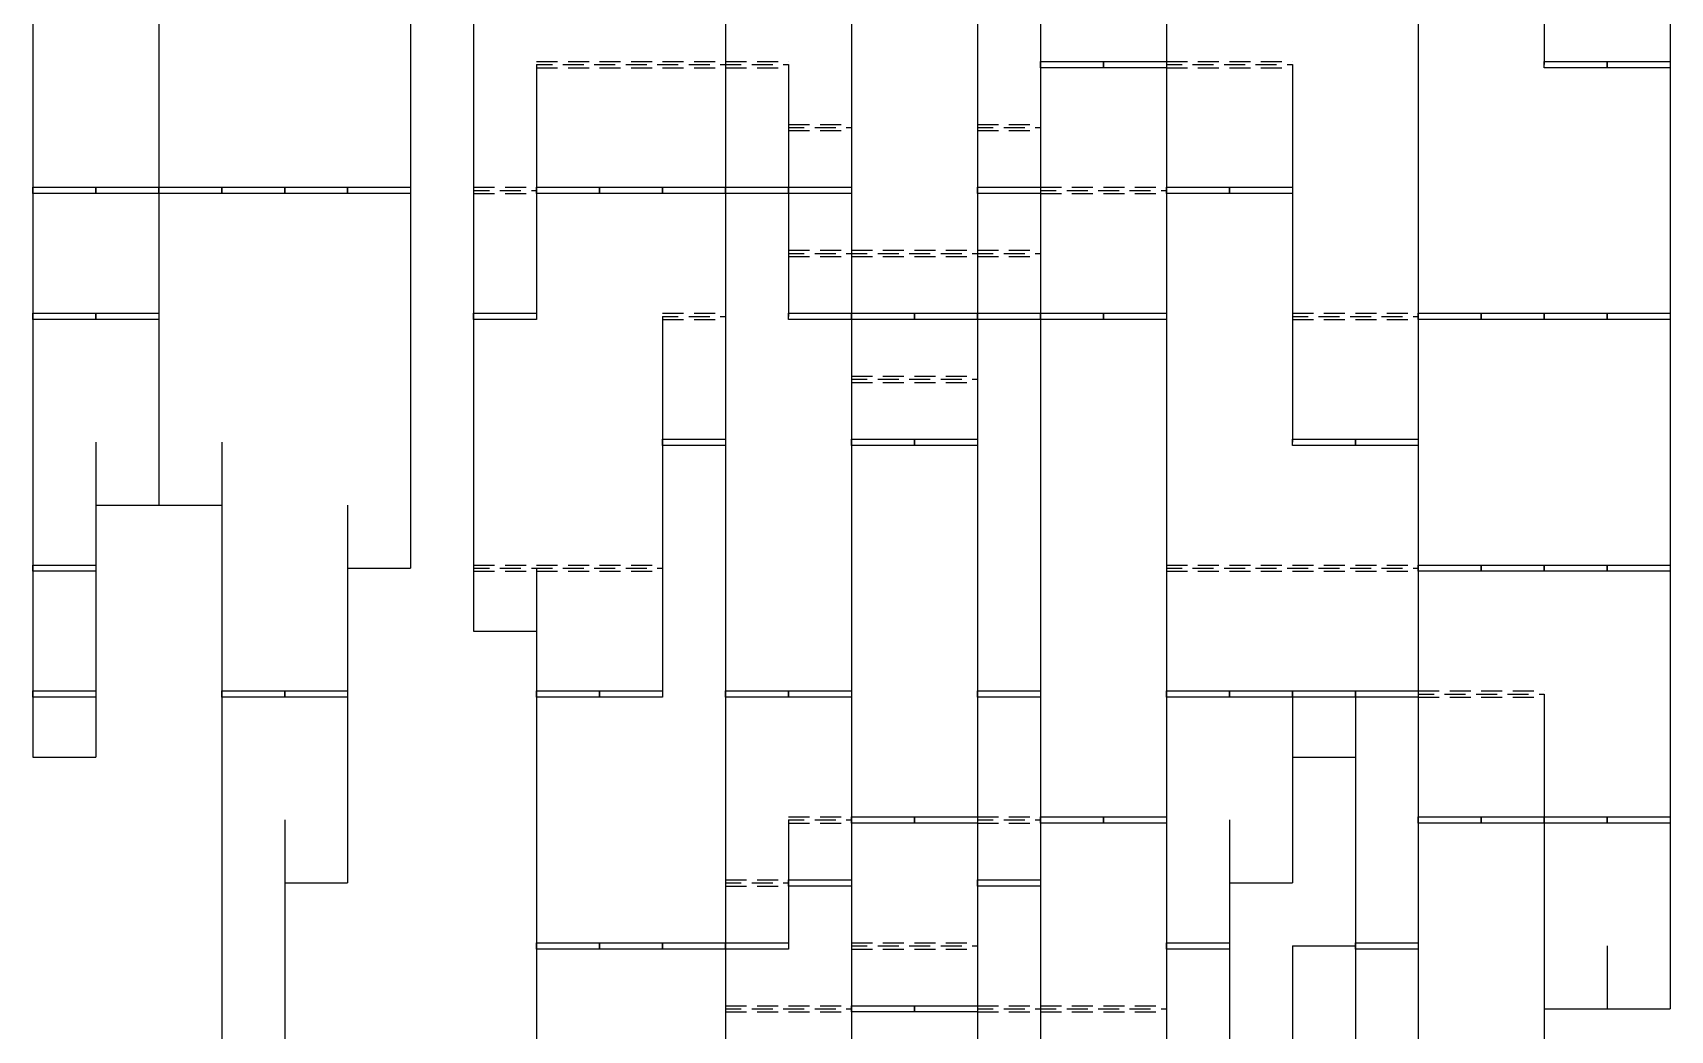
# Model space of a CAD drawing. Header units: millimetres. Extents: x 0 to 98, y 0 to 594.
# Drawn here: x 0 to 91.3, y 269.6 to 325.3 of the extents above; entities that cross this region are included whole.
import ezdxf

# ---------------------------------------------------------------- set-up
doc = ezdxf.new("R2010")
doc.units = ezdxf.units.MM
for name, color, linetype in [('CUT', 3, 'CONTINUOUS'), ('MOUNTAIN_FOLD', 1, 'CONTINUOUS'), ('VALLEY_FOLD', 5, 'CONTINUOUS')]:
    doc.layers.add(name, color=color, linetype=linetype)

msp = doc.modelspace()

# ---------------------------------------------------------------- linework, layer by layer
at = {"layer": 'CUT'}
for p, q in [((0, 327.032), (0, 323.52)), ((7.024, 327.032), (7.024, 323.52)), ((21.072, 327.032), (21.072, 323.52)), ((24.584, 327.032), (24.584, 323.52)), ((38.632, 327.032), (38.632, 323.52)), ((45.656, 327.032), (45.656, 323.52)), ((52.68, 327.032), (52.68, 323.52)), ((56.192, 327.032), (56.192, 323.52)), ((63.216, 327.032), (63.216, 323.52)), ((77.264, 327.032), (77.264, 323.52)), ((84.288, 327.032), (84.288, 323.52)), ((91.312, 327.032), (91.312, 323.52)), ((0, 323.52), (0, 320.008)), ((7.024, 323.52), (7.024, 320.008)), ((21.072, 323.52), (21.072, 320.008)), ((24.584, 323.52), (24.584, 320.008)), ((28.096, 323.52), (28.096, 320.008)), ((38.632, 323.52), (38.632, 320.008)), ((42.144, 323.52), (42.144, 320.008)), ((45.656, 323.52), (45.656, 320.008)), ((52.68, 323.52), (52.68, 320.008)), ((56.192, 323.52), (56.192, 320.008)), ((63.216, 323.52), (63.216, 320.008)), ((70.24, 323.52), (70.24, 320.008)), ((77.264, 323.52), (77.264, 320.008)), ((91.312, 323.52), (91.312, 320.008)), ((0, 320.008), (0, 316.496)), ((7.024, 320.008), (7.024, 316.496)), ((21.072, 320.008), (21.072, 316.496)), ((24.584, 320.008), (24.584, 316.496)), ((28.096, 320.008), (28.096, 316.496)), ((38.632, 320.008), (38.632, 316.496)), ((42.144, 320.008), (42.144, 316.496)), ((45.656, 320.008), (45.656, 316.496)), ((52.68, 320.008), (52.68, 316.496)), ((56.192, 320.008), (56.192, 316.496)), ((63.216, 320.008), (63.216, 316.496)), ((70.24, 320.008), (70.24, 316.496)), ((77.264, 320.008), (77.264, 316.496)), ((91.312, 320.008), (91.312, 316.496)), ((0, 316.496), (0, 312.984)), ((7.024, 316.496), (7.024, 312.984)), ((21.072, 316.496), (21.072, 312.984)), ((24.584, 316.496), (24.584, 312.984)), ((28.096, 316.496), (28.096, 312.984)), ((38.632, 316.496), (38.632, 312.984)), ((42.144, 316.496), (42.144, 312.984)), ((45.656, 316.496), (45.656, 312.984)), ((52.68, 316.496), (52.68, 312.984)), ((56.192, 316.496), (56.192, 312.984)), ((63.216, 316.496), (63.216, 312.984)), ((70.24, 316.496), (70.24, 312.984)), ((77.264, 316.496), (77.264, 312.984)), ((91.312, 316.496), (91.312, 312.984)), ((0, 312.984), (0, 309.472)), ((7.024, 312.984), (7.024, 309.472)), ((21.072, 312.984), (21.072, 309.472)), ((24.584, 312.984), (24.584, 309.472)), ((28.096, 312.984), (28.096, 309.472)), ((38.632, 312.984), (38.632, 309.472)), ((42.144, 312.984), (42.144, 309.472)), ((45.656, 312.984), (45.656, 309.472)), ((52.68, 312.984), (52.68, 309.472)), ((56.192, 312.984), (56.192, 309.472)), ((63.216, 312.984), (63.216, 309.472)), ((70.24, 312.984), (70.24, 309.472)), ((77.264, 312.984), (77.264, 309.472)), ((91.312, 312.984), (91.312, 309.472)), ((0, 309.472), (0, 305.96)), ((7.024, 309.472), (7.024, 305.96)), ((21.072, 309.472), (21.072, 305.96)), ((24.584, 309.472), (24.584, 305.96)), ((35.12, 309.472), (35.12, 305.96)), ((38.632, 309.472), (38.632, 305.96)), ((45.656, 309.472), (45.656, 305.96)), ((52.68, 309.472), (52.68, 305.96)), ((56.192, 309.472), (56.192, 305.96)), ((63.216, 309.472), (63.216, 305.96)), ((70.24, 309.472), (70.24, 305.96)), ((77.264, 309.472), (77.264, 305.96)), ((91.312, 309.472), (91.312, 305.96)), ((0, 305.96), (0, 302.448)), ((7.024, 305.96), (7.024, 302.448)), ((21.072, 305.96), (21.072, 302.448)), ((24.584, 305.96), (24.584, 302.448)), ((35.12, 305.96), (35.12, 302.448)), ((38.632, 305.96), (38.632, 302.448)), ((45.656, 305.96), (45.656, 302.448)), ((52.68, 305.96), (52.68, 302.448)), ((56.192, 305.96), (56.192, 302.448)), ((63.216, 305.96), (63.216, 302.448)), ((70.24, 305.96), (70.24, 302.448)), ((77.264, 305.96), (77.264, 302.448)), ((91.312, 305.96), (91.312, 302.448)), ((0, 302.448), (0, 298.936)), ((3.512, 302.448), (3.512, 298.936)), ((7.024, 302.448), (7.024, 298.936)), ((10.536, 302.448), (10.536, 298.936)), ((21.072, 302.448), (21.072, 298.936)), ((24.584, 302.448), (24.584, 298.936)), ((35.12, 302.448), (35.12, 298.936)), ((38.632, 302.448), (38.632, 298.936)), ((45.656, 302.448), (45.656, 298.936)), ((52.68, 302.448), (52.68, 298.936)), ((56.192, 302.448), (56.192, 298.936)), ((63.216, 302.448), (63.216, 298.936)), ((77.264, 302.448), (77.264, 298.936)), ((91.312, 302.448), (91.312, 298.936)), ((0, 298.936), (0, 295.424)), ((3.512, 298.936), (3.512, 295.424)), ((3.512, 298.936), (7.024, 298.936)), ((7.024, 298.936), (10.536, 298.936)), ((10.536, 298.936), (10.536, 295.424)), ((17.56, 298.936), (17.56, 295.424)), ((21.072, 298.936), (21.072, 295.424)), ((24.584, 298.936), (24.584, 295.424)), ((35.12, 298.936), (35.12, 295.424)), ((38.632, 298.936), (38.632, 295.424)), ((45.656, 298.936), (45.656, 295.424)), ((52.68, 298.936), (52.68, 295.424)), ((56.192, 298.936), (56.192, 295.424)), ((63.216, 298.936), (63.216, 295.424)), ((77.264, 298.936), (77.264, 295.424)), ((91.312, 298.936), (91.312, 295.424)), ((0, 295.424), (0, 291.912)), ((3.512, 295.424), (3.512, 291.912)), ((10.536, 295.424), (10.536, 291.912)), ((17.56, 295.424), (21.072, 295.424)), ((17.56, 295.424), (17.56, 291.912)), ((24.584, 295.424), (24.584, 291.912)), ((28.096, 295.424), (28.096, 291.912)), ((35.12, 295.424), (35.12, 291.912)), ((38.632, 295.424), (38.632, 291.912)), ((45.656, 295.424), (45.656, 291.912)), ((52.68, 295.424), (52.68, 291.912)), ((56.192, 295.424), (56.192, 291.912)), ((63.216, 295.424), (63.216, 291.912)), ((77.264, 295.424), (77.264, 291.912)), ((91.312, 295.424), (91.312, 291.912)), ((0, 291.912), (0, 288.4)), ((3.512, 291.912), (3.512, 288.4)), ((10.536, 291.912), (10.536, 288.4)), ((17.56, 291.912), (17.56, 288.4)), ((24.584, 291.912), (28.096, 291.912)), ((28.096, 291.912), (28.096, 288.4)), ((35.12, 291.912), (35.12, 288.4)), ((38.632, 291.912), (38.632, 288.4)), ((45.656, 291.912), (45.656, 288.4)), ((52.68, 291.912), (52.68, 288.4)), ((56.192, 291.912), (56.192, 288.4)), ((63.216, 291.912), (63.216, 288.4)), ((77.264, 291.912), (77.264, 288.4)), ((91.312, 291.912), (91.312, 288.4)), ((0, 288.4), (0, 284.888)), ((3.512, 288.4), (3.512, 284.888)), ((10.536, 288.4), (10.536, 284.888)), ((17.56, 288.4), (17.56, 284.888)), ((28.096, 288.4), (28.096, 284.888)), ((38.632, 288.4), (38.632, 284.888)), ((45.656, 288.4), (45.656, 284.888)), ((52.68, 288.4), (52.68, 284.888)), ((56.192, 288.4), (56.192, 284.888)), ((63.216, 288.4), (63.216, 284.888)), ((70.24, 288.4), (70.24, 284.888)), ((73.752, 288.4), (73.752, 284.888)), ((77.264, 288.4), (77.264, 284.888)), ((84.288, 288.4), (84.288, 284.888)), ((91.312, 288.4), (91.312, 284.888)), ((0, 284.888), (3.512, 284.888)), ((10.536, 284.888), (10.536, 281.376)), ((17.56, 284.888), (17.56, 281.376)), ((28.096, 284.888), (28.096, 281.376)), ((38.632, 284.888), (38.632, 281.376)), ((45.656, 284.888), (45.656, 281.376)), ((52.68, 284.888), (52.68, 281.376)), ((56.192, 284.888), (56.192, 281.376)), ((63.216, 284.888), (63.216, 281.376)), ((70.24, 284.888), (73.752, 284.888)), ((70.24, 284.888), (70.24, 281.376)), ((73.752, 284.888), (73.752, 281.376)), ((77.264, 284.888), (77.264, 281.376)), ((84.288, 284.888), (84.288, 281.376)), ((91.312, 284.888), (91.312, 281.376)), ((10.536, 281.376), (10.536, 277.864)), ((14.048, 281.376), (14.048, 277.864)), ((17.56, 281.376), (17.56, 277.864)), ((28.096, 281.376), (28.096, 277.864)), ((38.632, 281.376), (38.632, 277.864)), ((42.144, 281.376), (42.144, 277.864)), ((45.656, 281.376), (45.656, 277.864)), ((52.68, 281.376), (52.68, 277.864)), ((56.192, 281.376), (56.192, 277.864)), ((63.216, 281.376), (63.216, 277.864)), ((66.728, 281.376), (66.728, 277.864)), ((70.24, 281.376), (70.24, 277.864)), ((73.752, 281.376), (73.752, 277.864)), ((77.264, 281.376), (77.264, 277.864)), ((84.288, 281.376), (84.288, 277.864)), ((91.312, 281.376), (91.312, 277.864)), ((10.536, 277.864), (10.536, 274.352)), ((14.048, 277.864), (14.048, 274.352)), ((14.048, 277.864), (17.56, 277.864)), ((28.096, 277.864), (28.096, 274.352)), ((38.632, 277.864), (38.632, 274.352)), ((42.144, 277.864), (42.144, 274.352)), ((45.656, 277.864), (45.656, 274.352)), ((52.68, 277.864), (52.68, 274.352)), ((56.192, 277.864), (56.192, 274.352)), ((63.216, 277.864), (63.216, 274.352)), ((66.728, 277.864), (66.728, 274.352)), ((66.728, 277.864), (70.24, 277.864)), ((73.752, 277.864), (73.752, 274.352)), ((77.264, 277.864), (77.264, 274.352)), ((84.288, 277.864), (84.288, 274.352)), ((91.312, 277.864), (91.312, 274.352)), ((10.536, 274.352), (10.536, 270.84)), ((14.048, 274.352), (14.048, 270.84)), ((28.096, 274.352), (28.096, 270.84)), ((38.632, 274.352), (38.632, 270.84)), ((45.656, 274.352), (45.656, 270.84)), ((52.68, 274.352), (52.68, 270.84)), ((56.192, 274.352), (56.192, 270.84)), ((63.216, 274.352), (63.216, 270.84)), ((66.728, 274.352), (66.728, 270.84)), ((70.24, 274.352), (70.24, 270.84)), ((70.24, 274.352), (73.752, 274.352)), ((73.752, 274.352), (73.752, 270.84)), ((77.264, 274.352), (77.264, 270.84)), ((84.288, 274.352), (84.288, 270.84)), ((87.8, 274.352), (87.8, 270.84)), ((91.312, 274.352), (91.312, 270.84)), ((10.536, 270.84), (10.536, 267.328)), ((14.048, 270.84), (14.048, 267.328)), ((28.096, 270.84), (28.096, 267.328)), ((38.632, 270.84), (38.632, 267.328)), ((45.656, 270.84), (45.656, 267.328)), ((52.68, 270.84), (52.68, 267.328)), ((56.192, 270.84), (56.192, 267.328)), ((63.216, 270.84), (63.216, 267.328)), ((66.728, 270.84), (66.728, 267.328)), ((70.24, 270.84), (70.24, 267.328)), ((73.752, 270.84), (73.752, 267.328)), ((77.264, 270.84), (77.264, 267.328)), ((84.288, 270.84), (84.288, 267.328)), ((84.288, 270.84), (87.8, 270.84)), ((87.8, 270.84), (91.312, 270.84))]:
    msp.add_line(p, q, dxfattribs=at)
at = {"layer": 'MOUNTAIN_FOLD'}
for points in [[(56.192, 323.6956), (59.704, 323.6956), (59.704, 323.3444), (56.192, 323.3444)], [(59.704, 323.6956), (63.216, 323.6956), (63.216, 323.3444), (59.704, 323.3444)], [(84.288, 323.6956), (87.8, 323.6956), (87.8, 323.3444), (84.288, 323.3444)], [(87.8, 323.6956), (91.312, 323.6956), (91.312, 323.3444), (87.8, 323.3444)], [(0, 316.6716), (3.512, 316.6716), (3.512, 316.3204), (0, 316.3204)], [(3.512, 316.6716), (7.024, 316.6716), (7.024, 316.3204), (3.512, 316.3204)], [(7.024, 316.6716), (10.536, 316.6716), (10.536, 316.3204), (7.024, 316.3204)], [(10.536, 316.6716), (14.048, 316.6716), (14.048, 316.3204), (10.536, 316.3204)], [(14.048, 316.6716), (17.56, 316.6716), (17.56, 316.3204), (14.048, 316.3204)], [(17.56, 316.6716), (21.072, 316.6716), (21.072, 316.3204), (17.56, 316.3204)], [(28.096, 316.6716), (31.608, 316.6716), (31.608, 316.3204), (28.096, 316.3204)], [(31.608, 316.6716), (35.12, 316.6716), (35.12, 316.3204), (31.608, 316.3204)], [(35.12, 316.6716), (38.632, 316.6716), (38.632, 316.3204), (35.12, 316.3204)], [(38.632, 316.6716), (42.144, 316.6716), (42.144, 316.3204), (38.632, 316.3204)], [(42.144, 316.6716), (45.656, 316.6716), (45.656, 316.3204), (42.144, 316.3204)], [(52.68, 316.6716), (56.192, 316.6716), (56.192, 316.3204), (52.68, 316.3204)], [(63.216, 316.6716), (66.728, 316.6716), (66.728, 316.3204), (63.216, 316.3204)], [(66.728, 316.6716), (70.24, 316.6716), (70.24, 316.3204), (66.728, 316.3204)], [(0, 309.6476), (3.512, 309.6476), (3.512, 309.2964), (0, 309.2964)], [(3.512, 309.6476), (7.024, 309.6476), (7.024, 309.2964), (3.512, 309.2964)], [(24.584, 309.6476), (28.096, 309.6476), (28.096, 309.2964), (24.584, 309.2964)], [(42.144, 309.6476), (45.656, 309.6476), (45.656, 309.2964), (42.144, 309.2964)], [(45.656, 309.6476), (49.168, 309.6476), (49.168, 309.2964), (45.656, 309.2964)], [(49.168, 309.6476), (52.68, 309.6476), (52.68, 309.2964), (49.168, 309.2964)], [(52.68, 309.6476), (56.192, 309.6476), (56.192, 309.2964), (52.68, 309.2964)], [(56.192, 309.6476), (59.704, 309.6476), (59.704, 309.2964), (56.192, 309.2964)], [(59.704, 309.6476), (63.216, 309.6476), (63.216, 309.2964), (59.704, 309.2964)], [(77.264, 309.6476), (80.776, 309.6476), (80.776, 309.2964), (77.264, 309.2964)], [(80.776, 309.6476), (84.288, 309.6476), (84.288, 309.2964), (80.776, 309.2964)], [(84.288, 309.6476), (87.8, 309.6476), (87.8, 309.2964), (84.288, 309.2964)], [(87.8, 309.6476), (91.312, 309.6476), (91.312, 309.2964), (87.8, 309.2964)], [(35.12, 302.6236), (38.632, 302.6236), (38.632, 302.2724), (35.12, 302.2724)], [(45.656, 302.6236), (49.168, 302.6236), (49.168, 302.2724), (45.656, 302.2724)], [(49.168, 302.6236), (52.68, 302.6236), (52.68, 302.2724), (49.168, 302.2724)], [(70.24, 302.6236), (73.752, 302.6236), (73.752, 302.2724), (70.24, 302.2724)], [(73.752, 302.6236), (77.264, 302.6236), (77.264, 302.2724), (73.752, 302.2724)], [(0, 295.5996), (3.512, 295.5996), (3.512, 295.2484), (0, 295.2484)], [(77.264, 295.5996), (80.776, 295.5996), (80.776, 295.2484), (77.264, 295.2484)], [(80.776, 295.5996), (84.288, 295.5996), (84.288, 295.2484), (80.776, 295.2484)], [(84.288, 295.5996), (87.8, 295.5996), (87.8, 295.2484), (84.288, 295.2484)], [(87.8, 295.5996), (91.312, 295.5996), (91.312, 295.2484), (87.8, 295.2484)], [(0, 288.5756), (3.512, 288.5756), (3.512, 288.2244), (0, 288.2244)], [(10.536, 288.5756), (14.048, 288.5756), (14.048, 288.2244), (10.536, 288.2244)], [(14.048, 288.5756), (17.56, 288.5756), (17.56, 288.2244), (14.048, 288.2244)], [(28.096, 288.5756), (31.608, 288.5756), (31.608, 288.2244), (28.096, 288.2244)], [(31.608, 288.5756), (35.12, 288.5756), (35.12, 288.2244), (31.608, 288.2244)], [(38.632, 288.5756), (42.144, 288.5756), (42.144, 288.2244), (38.632, 288.2244)], [(42.144, 288.5756), (45.656, 288.5756), (45.656, 288.2244), (42.144, 288.2244)], [(52.68, 288.5756), (56.192, 288.5756), (56.192, 288.2244), (52.68, 288.2244)], [(63.216, 288.5756), (66.728, 288.5756), (66.728, 288.2244), (63.216, 288.2244)], [(66.728, 288.5756), (70.24, 288.5756), (70.24, 288.2244), (66.728, 288.2244)], [(70.24, 288.5756), (73.752, 288.5756), (73.752, 288.2244), (70.24, 288.2244)], [(73.752, 288.5756), (77.264, 288.5756), (77.264, 288.2244), (73.752, 288.2244)], [(45.656, 281.5516), (49.168, 281.5516), (49.168, 281.2004), (45.656, 281.2004)], [(49.168, 281.5516), (52.68, 281.5516), (52.68, 281.2004), (49.168, 281.2004)], [(56.192, 281.5516), (59.704, 281.5516), (59.704, 281.2004), (56.192, 281.2004)], [(59.704, 281.5516), (63.216, 281.5516), (63.216, 281.2004), (59.704, 281.2004)], [(77.264, 281.5516), (80.776, 281.5516), (80.776, 281.2004), (77.264, 281.2004)], [(80.776, 281.5516), (84.288, 281.5516), (84.288, 281.2004), (80.776, 281.2004)], [(84.288, 281.5516), (87.8, 281.5516), (87.8, 281.2004), (84.288, 281.2004)], [(87.8, 281.5516), (91.312, 281.5516), (91.312, 281.2004), (87.8, 281.2004)], [(42.144, 278.0396), (45.656, 278.0396), (45.656, 277.6884), (42.144, 277.6884)], [(52.68, 278.0396), (56.192, 278.0396), (56.192, 277.6884), (52.68, 277.6884)], [(28.096, 274.5276), (31.608, 274.5276), (31.608, 274.1764), (28.096, 274.1764)], [(31.608, 274.5276), (35.12, 274.5276), (35.12, 274.1764), (31.608, 274.1764)], [(35.12, 274.5276), (38.632, 274.5276), (38.632, 274.1764), (35.12, 274.1764)], [(38.632, 274.5276), (42.144, 274.5276), (42.144, 274.1764), (38.632, 274.1764)], [(63.216, 274.5276), (66.728, 274.5276), (66.728, 274.1764), (63.216, 274.1764)], [(73.752, 274.5276), (77.264, 274.5276), (77.264, 274.1764), (73.752, 274.1764)], [(45.656, 271.0156), (49.168, 271.0156), (49.168, 270.6644), (45.656, 270.6644)], [(49.168, 271.0156), (52.68, 271.0156), (52.68, 270.6644), (49.168, 270.6644)]]:
    msp.add_lwpolyline(points, close=True, dxfattribs=at)
at = {"layer": 'VALLEY_FOLD'}
for p, q in [((28.096, 323.6956), (29.2667, 323.6956)), ((28.096, 323.52), (28.974, 323.52)), ((28.096, 323.3444), (29.2667, 323.3444)), ((29.5593, 323.52), (30.73, 323.52)), ((29.852, 323.6956), (31.0227, 323.6956)), ((29.852, 323.3444), (31.0227, 323.3444)), ((31.3153, 323.52), (31.608, 323.52)), ((31.608, 323.6956), (32.7787, 323.6956)), ((31.608, 323.6956), (31.608, 323.6956)), ((31.608, 323.52), (32.486, 323.52)), ((31.608, 323.3444), (31.608, 323.3444)), ((31.608, 323.3444), (32.7787, 323.3444)), ((33.0713, 323.52), (34.242, 323.52)), ((33.364, 323.6956), (34.5347, 323.6956)), ((33.364, 323.3444), (34.5347, 323.3444)), ((34.8273, 323.52), (35.12, 323.52)), ((35.12, 323.6956), (36.2907, 323.6956)), ((35.12, 323.52), (35.998, 323.52)), ((35.12, 323.3444), (36.2907, 323.3444)), ((36.5833, 323.52), (37.754, 323.52)), ((36.876, 323.6956), (38.0467, 323.6956)), ((36.876, 323.3444), (38.0467, 323.3444)), ((38.3393, 323.52), (38.632, 323.52)), ((38.632, 323.6956), (38.632, 323.6956)), ((38.632, 323.6956), (39.8027, 323.6956)), ((38.632, 323.52), (39.51, 323.52)), ((38.632, 323.3444), (39.8027, 323.3444)), ((38.632, 323.3444), (38.632, 323.3444)), ((40.0953, 323.52), (41.266, 323.52)), ((40.388, 323.6956), (41.5587, 323.6956)), ((40.388, 323.3444), (41.5587, 323.3444)), ((41.8513, 323.52), (42.144, 323.52)), ((42.144, 323.6956), (42.144, 323.6956)), ((42.144, 323.3444), (42.144, 323.3444)), ((63.216, 323.6956), (64.3867, 323.6956)), ((63.216, 323.52), (64.094, 323.52)), ((63.216, 323.3444), (64.3867, 323.3444)), ((64.6793, 323.52), (65.85, 323.52)), ((64.972, 323.6956), (66.1427, 323.6956)), ((64.972, 323.3444), (66.1427, 323.3444)), ((66.4353, 323.52), (66.728, 323.52)), ((66.728, 323.6956), (67.8987, 323.6956)), ((66.728, 323.52), (67.606, 323.52)), ((66.728, 323.3444), (67.8987, 323.3444)), ((68.1913, 323.52), (69.362, 323.52)), ((68.484, 323.6956), (69.6547, 323.6956)), ((68.484, 323.3444), (69.6547, 323.3444)), ((69.9473, 323.52), (70.24, 323.52)), ((70.24, 323.6956), (70.24, 323.6956)), ((70.24, 323.3444), (70.24, 323.3444)), ((42.144, 320.1836), (43.3147, 320.1836)), ((42.144, 320.008), (43.022, 320.008)), ((42.144, 319.8324), (43.3147, 319.8324)), ((43.6073, 320.008), (44.778, 320.008)), ((43.9, 320.1836), (45.0707, 320.1836)), ((43.9, 319.8324), (45.0707, 319.8324)), ((45.3633, 320.008), (45.656, 320.008)), ((45.656, 320.1836), (45.656, 320.1836)), ((45.656, 319.8324), (45.656, 319.8324)), ((52.68, 320.1836), (53.8507, 320.1836)), ((52.68, 320.008), (53.558, 320.008)), ((52.68, 319.8324), (53.8507, 319.8324)), ((54.1433, 320.008), (55.314, 320.008)), ((54.436, 320.1836), (55.6067, 320.1836)), ((54.436, 319.8324), (55.6067, 319.8324)), ((55.8993, 320.008), (56.192, 320.008)), ((56.192, 320.1836), (56.192, 320.1836)), ((56.192, 319.8324), (56.192, 319.8324)), ((24.584, 316.6716), (25.7547, 316.6716)), ((24.584, 316.496), (25.462, 316.496)), ((24.584, 316.3204), (25.7547, 316.3204)), ((26.0473, 316.496), (27.218, 316.496)), ((26.34, 316.6716), (27.5107, 316.6716)), ((26.34, 316.3204), (27.5107, 316.3204)), ((27.8033, 316.496), (28.096, 316.496)), ((28.096, 316.6716), (28.096, 316.6716)), ((28.096, 316.3204), (28.096, 316.3204)), ((56.192, 316.6716), (57.3627, 316.6716)), ((56.192, 316.496), (57.07, 316.496)), ((56.192, 316.3204), (57.3627, 316.3204)), ((57.6553, 316.496), (58.826, 316.496)), ((57.948, 316.6716), (59.1187, 316.6716)), ((57.948, 316.3204), (59.1187, 316.3204)), ((59.4113, 316.496), (59.704, 316.496)), ((59.704, 316.6716), (60.8747, 316.6716)), ((59.704, 316.6716), (59.704, 316.6716)), ((59.704, 316.496), (60.582, 316.496)), ((59.704, 316.3204), (60.8747, 316.3204)), ((59.704, 316.3204), (59.704, 316.3204)), ((61.1673, 316.496), (62.338, 316.496)), ((61.46, 316.6716), (62.6307, 316.6716)), ((61.46, 316.3204), (62.6307, 316.3204)), ((62.9233, 316.496), (63.216, 316.496)), ((63.216, 316.6716), (63.216, 316.6716)), ((63.216, 316.3204), (63.216, 316.3204)), ((42.144, 313.1596), (43.3147, 313.1596)), ((42.144, 312.984), (43.022, 312.984)), ((42.144, 312.8084), (43.3147, 312.8084)), ((43.6073, 312.984), (44.778, 312.984)), ((43.9, 313.1596), (45.0707, 313.1596)), ((43.9, 312.8084), (45.0707, 312.8084)), ((45.3633, 312.984), (45.656, 312.984)), ((45.656, 313.1596), (45.656, 313.1596)), ((45.656, 313.1596), (46.8267, 313.1596)), ((45.656, 312.984), (46.534, 312.984)), ((45.656, 312.8084), (45.656, 312.8084)), ((45.656, 312.8084), (46.8267, 312.8084)), ((47.1193, 312.984), (48.29, 312.984)), ((47.412, 313.1596), (48.5827, 313.1596)), ((47.412, 312.8084), (48.5827, 312.8084)), ((48.8753, 312.984), (49.168, 312.984)), ((49.168, 313.1596), (50.3387, 313.1596)), ((49.168, 313.1596), (49.168, 313.1596)), ((49.168, 312.984), (50.046, 312.984)), ((49.168, 312.8084), (50.3387, 312.8084)), ((49.168, 312.8084), (49.168, 312.8084)), ((50.6313, 312.984), (51.802, 312.984)), ((50.924, 313.1596), (52.0947, 313.1596)), ((50.924, 312.8084), (52.0947, 312.8084)), ((52.3873, 312.984), (52.68, 312.984)), ((52.68, 313.1596), (52.68, 313.1596)), ((52.68, 313.1596), (53.8507, 313.1596)), ((52.68, 312.984), (53.558, 312.984)), ((52.68, 312.8084), (53.8507, 312.8084)), ((52.68, 312.8084), (52.68, 312.8084)), ((54.1433, 312.984), (55.314, 312.984)), ((54.436, 313.1596), (55.6067, 313.1596)), ((54.436, 312.8084), (55.6067, 312.8084)), ((55.8993, 312.984), (56.192, 312.984)), ((56.192, 313.1596), (56.192, 313.1596)), ((56.192, 312.8084), (56.192, 312.8084)), ((35.12, 309.6476), (36.2907, 309.6476)), ((36.876, 309.6476), (38.0467, 309.6476)), ((38.632, 309.6476), (38.632, 309.6476)), ((70.24, 309.6476), (71.4107, 309.6476)), ((71.996, 309.6476), (73.1667, 309.6476)), ((73.752, 309.6476), (74.9227, 309.6476)), ((73.752, 309.6476), (73.752, 309.6476)), ((75.508, 309.6476), (76.6787, 309.6476)), ((77.264, 309.6476), (77.264, 309.6476)), ((35.12, 309.472), (35.998, 309.472)), ((35.12, 309.2964), (36.2907, 309.2964)), ((36.5833, 309.472), (37.754, 309.472)), ((36.876, 309.2964), (38.0467, 309.2964)), ((38.3393, 309.472), (38.632, 309.472)), ((38.632, 309.2964), (38.632, 309.2964)), ((70.24, 309.472), (71.118, 309.472)), ((70.24, 309.2964), (71.4107, 309.2964)), ((71.7033, 309.472), (72.874, 309.472)), ((71.996, 309.2964), (73.1667, 309.2964)), ((73.4593, 309.472), (73.752, 309.472)), ((73.752, 309.472), (74.63, 309.472)), ((73.752, 309.2964), (73.752, 309.2964)), ((73.752, 309.2964), (74.9227, 309.2964)), ((75.2153, 309.472), (76.386, 309.472)), ((75.508, 309.2964), (76.6787, 309.2964)), ((76.9713, 309.472), (77.264, 309.472)), ((77.264, 309.2964), (77.264, 309.2964)), ((45.656, 306.1356), (46.8267, 306.1356)), ((45.656, 305.96), (46.534, 305.96)), ((47.1193, 305.96), (48.29, 305.96)), ((47.412, 306.1356), (48.5827, 306.1356)), ((48.8753, 305.96), (49.168, 305.96)), ((49.168, 306.1356), (49.168, 306.1356)), ((49.168, 306.1356), (50.3387, 306.1356)), ((49.168, 305.96), (50.046, 305.96)), ((50.6313, 305.96), (51.802, 305.96)), ((50.924, 306.1356), (52.0947, 306.1356)), ((52.3873, 305.96), (52.68, 305.96)), ((52.68, 306.1356), (52.68, 306.1356)), ((45.656, 305.7844), (46.8267, 305.7844)), ((47.412, 305.7844), (48.5827, 305.7844)), ((49.168, 305.7844), (49.168, 305.7844)), ((49.168, 305.7844), (50.3387, 305.7844)), ((50.924, 305.7844), (52.0947, 305.7844)), ((52.68, 305.7844), (52.68, 305.7844)), ((24.584, 295.5996), (25.7547, 295.5996)), ((24.584, 295.424), (25.462, 295.424)), ((24.584, 295.2484), (25.7547, 295.2484)), ((26.0473, 295.424), (27.218, 295.424)), ((26.34, 295.5996), (27.5107, 295.5996)), ((26.34, 295.2484), (27.5107, 295.2484)), ((27.8033, 295.424), (28.096, 295.424)), ((28.096, 295.5996), (28.096, 295.5996)), ((28.096, 295.5996), (29.2667, 295.5996)), ((28.096, 295.424), (28.974, 295.424)), ((28.096, 295.2484), (29.2667, 295.2484)), ((28.096, 295.2484), (28.096, 295.2484)), ((29.5593, 295.424), (30.73, 295.424)), ((29.852, 295.5996), (31.0227, 295.5996)), ((29.852, 295.2484), (31.0227, 295.2484)), ((31.3153, 295.424), (31.608, 295.424)), ((31.608, 295.5996), (32.7787, 295.5996)), ((31.608, 295.5996), (31.608, 295.5996)), ((31.608, 295.424), (32.486, 295.424)), ((31.608, 295.2484), (32.7787, 295.2484)), ((31.608, 295.2484), (31.608, 295.2484)), ((33.0713, 295.424), (34.242, 295.424)), ((33.364, 295.5996), (34.5347, 295.5996)), ((33.364, 295.2484), (34.5347, 295.2484)), ((34.8273, 295.424), (35.12, 295.424)), ((63.216, 295.5996), (64.3867, 295.5996)), ((63.216, 295.424), (64.094, 295.424)), ((63.216, 295.2484), (64.3867, 295.2484)), ((64.6793, 295.424), (65.85, 295.424)), ((64.972, 295.5996), (66.1427, 295.5996)), ((64.972, 295.2484), (66.1427, 295.2484)), ((66.4353, 295.424), (66.728, 295.424)), ((66.728, 295.5996), (67.8987, 295.5996)), ((66.728, 295.424), (67.606, 295.424)), ((66.728, 295.2484), (67.8987, 295.2484)), ((68.1913, 295.424), (69.362, 295.424)), ((68.484, 295.5996), (69.6547, 295.5996)), ((68.484, 295.2484), (69.6547, 295.2484)), ((69.9473, 295.424), (70.24, 295.424)), ((70.24, 295.5996), (70.24, 295.5996)), ((70.24, 295.5996), (71.4107, 295.5996)), ((70.24, 295.424), (71.118, 295.424)), ((70.24, 295.2484), (71.4107, 295.2484)), ((70.24, 295.2484), (70.24, 295.2484)), ((71.7033, 295.424), (72.874, 295.424)), ((71.996, 295.5996), (73.1667, 295.5996)), ((71.996, 295.2484), (73.1667, 295.2484)), ((73.4593, 295.424), (73.752, 295.424)), ((73.752, 295.5996), (74.9227, 295.5996)), ((73.752, 295.5996), (73.752, 295.5996)), ((73.752, 295.424), (74.63, 295.424)), ((73.752, 295.2484), (74.9227, 295.2484)), ((73.752, 295.2484), (73.752, 295.2484)), ((75.2153, 295.424), (76.386, 295.424)), ((75.508, 295.5996), (76.6787, 295.5996)), ((75.508, 295.2484), (76.6787, 295.2484)), ((76.9713, 295.424), (77.264, 295.424)), ((77.264, 295.5996), (77.264, 295.5996)), ((77.264, 295.2484), (77.264, 295.2484)), ((77.264, 288.5756), (78.4347, 288.5756)), ((79.02, 288.5756), (80.1907, 288.5756)), ((80.776, 288.5756), (81.9467, 288.5756)), ((80.776, 288.5756), (80.776, 288.5756)), ((82.532, 288.5756), (83.7027, 288.5756)), ((84.288, 288.5756), (84.288, 288.5756)), ((77.264, 288.4), (78.142, 288.4)), ((77.264, 288.2244), (78.4347, 288.2244)), ((78.7273, 288.4), (79.898, 288.4)), ((79.02, 288.2244), (80.1907, 288.2244)), ((80.4833, 288.4), (80.776, 288.4)), ((80.776, 288.4), (81.654, 288.4)), ((80.776, 288.2244), (81.9467, 288.2244)), ((80.776, 288.2244), (80.776, 288.2244)), ((82.2393, 288.4), (83.41, 288.4)), ((82.532, 288.2244), (83.7027, 288.2244)), ((83.9953, 288.4), (84.288, 288.4)), ((84.288, 288.2244), (84.288, 288.2244)), ((42.144, 281.5516), (43.3147, 281.5516)), ((42.144, 281.376), (43.022, 281.376)), ((43.6073, 281.376), (44.778, 281.376)), ((43.9, 281.5516), (45.0707, 281.5516)), ((45.3633, 281.376), (45.656, 281.376)), ((45.656, 281.5516), (45.656, 281.5516)), ((52.68, 281.5516), (53.8507, 281.5516)), ((52.68, 281.376), (53.558, 281.376)), ((54.1433, 281.376), (55.314, 281.376)), ((54.436, 281.5516), (55.6067, 281.5516)), ((55.8993, 281.376), (56.192, 281.376)), ((56.192, 281.5516), (56.192, 281.5516)), ((42.144, 281.2004), (43.3147, 281.2004)), ((43.9, 281.2004), (45.0707, 281.2004)), ((45.656, 281.2004), (45.656, 281.2004)), ((52.68, 281.2004), (53.8507, 281.2004)), ((54.436, 281.2004), (55.6067, 281.2004)), ((56.192, 281.2004), (56.192, 281.2004)), ((38.632, 278.0396), (39.8027, 278.0396)), ((38.632, 277.864), (39.51, 277.864)), ((38.632, 277.6884), (39.8027, 277.6884)), ((40.0953, 277.864), (41.266, 277.864)), ((40.388, 278.0396), (41.5587, 278.0396)), ((40.388, 277.6884), (41.5587, 277.6884)), ((41.8513, 277.864), (42.144, 277.864)), ((42.144, 278.0396), (42.144, 278.0396)), ((42.144, 277.6884), (42.144, 277.6884)), ((45.656, 274.5276), (46.8267, 274.5276)), ((45.656, 274.352), (46.534, 274.352)), ((45.656, 274.1764), (46.8267, 274.1764)), ((47.1193, 274.352), (48.29, 274.352)), ((47.412, 274.5276), (48.5827, 274.5276)), ((47.412, 274.1764), (48.5827, 274.1764)), ((48.8753, 274.352), (49.168, 274.352)), ((49.168, 274.5276), (49.168, 274.5276)), ((49.168, 274.5276), (50.3387, 274.5276)), ((49.168, 274.352), (50.046, 274.352)), ((49.168, 274.1764), (49.168, 274.1764)), ((49.168, 274.1764), (50.3387, 274.1764)), ((50.6313, 274.352), (51.802, 274.352)), ((50.924, 274.5276), (52.0947, 274.5276)), ((50.924, 274.1764), (52.0947, 274.1764)), ((52.3873, 274.352), (52.68, 274.352)), ((52.68, 274.5276), (52.68, 274.5276)), ((52.68, 274.1764), (52.68, 274.1764)), ((38.632, 271.0156), (39.8027, 271.0156)), ((38.632, 270.84), (39.51, 270.84)), ((38.632, 270.6644), (39.8027, 270.6644)), ((40.0953, 270.84), (41.266, 270.84)), ((40.388, 271.0156), (41.5587, 271.0156)), ((40.388, 270.6644), (41.5587, 270.6644)), ((41.8513, 270.84), (42.144, 270.84)), ((42.144, 271.0156), (43.3147, 271.0156)), ((42.144, 271.0156), (42.144, 271.0156)), ((42.144, 270.84), (43.022, 270.84)), ((42.144, 270.6644), (43.3147, 270.6644)), ((42.144, 270.6644), (42.144, 270.6644)), ((43.6073, 270.84), (44.778, 270.84)), ((43.9, 271.0156), (45.0707, 271.0156)), ((43.9, 270.6644), (45.0707, 270.6644)), ((45.3633, 270.84), (45.656, 270.84)), ((45.656, 271.0156), (45.656, 271.0156)), ((45.656, 270.6644), (45.656, 270.6644)), ((52.68, 271.0156), (53.8507, 271.0156)), ((52.68, 270.84), (53.558, 270.84)), ((52.68, 270.6644), (53.8507, 270.6644)), ((54.1433, 270.84), (55.314, 270.84)), ((54.436, 271.0156), (55.6067, 271.0156)), ((54.436, 270.6644), (55.6067, 270.6644)), ((55.8993, 270.84), (56.192, 270.84)), ((56.192, 271.0156), (57.3627, 271.0156)), ((56.192, 271.0156), (56.192, 271.0156)), ((56.192, 270.84), (57.07, 270.84)), ((56.192, 270.6644), (57.3627, 270.6644)), ((56.192, 270.6644), (56.192, 270.6644)), ((57.6553, 270.84), (58.826, 270.84)), ((57.948, 271.0156), (59.1187, 271.0156)), ((57.948, 270.6644), (59.1187, 270.6644)), ((59.4113, 270.84), (59.704, 270.84)), ((59.704, 271.0156), (59.704, 271.0156)), ((59.704, 271.0156), (60.8747, 271.0156)), ((59.704, 270.84), (60.582, 270.84)), ((59.704, 270.6644), (59.704, 270.6644)), ((59.704, 270.6644), (60.8747, 270.6644)), ((61.1673, 270.84), (62.338, 270.84)), ((61.46, 271.0156), (62.6307, 271.0156)), ((61.46, 270.6644), (62.6307, 270.6644)), ((62.9233, 270.84), (63.216, 270.84)), ((63.216, 271.0156), (63.216, 271.0156)), ((63.216, 270.6644), (63.216, 270.6644))]:
    msp.add_line(p, q, dxfattribs=at)

doc.saveas('drawing.dxf')
